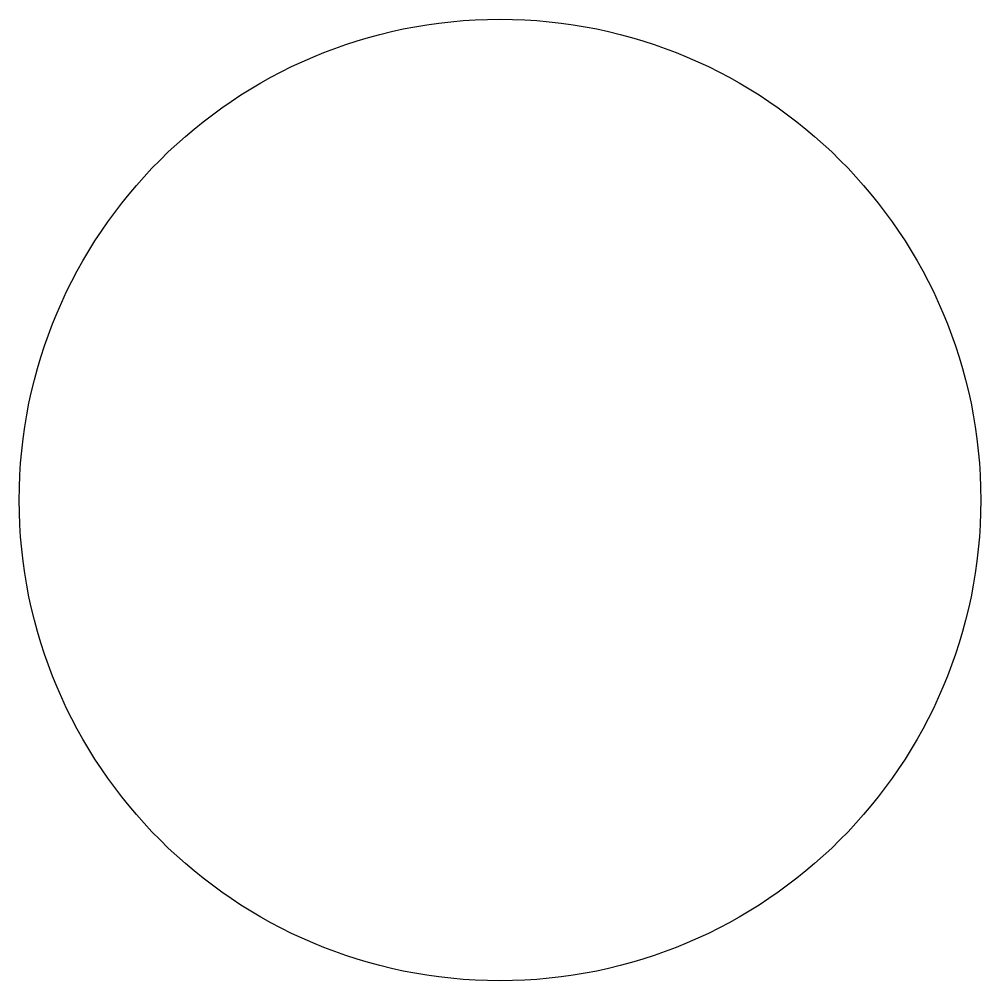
# Model space of a CAD drawing. Header units: millimetres. Extents: x 106 to 223, y 173 to 290.
import ezdxf

# ---------------------------------------------------------------- set-up
doc = ezdxf.new("R2010")
doc.units = ezdxf.units.MM
doc.layers.add('Layer_0', color=7, linetype='CONTINUOUS')

msp = doc.modelspace()

# ---------------------------------------------------------------- linework, layer by layer
at = {"layer": 'Layer_0', "color": 7}
msp.add_circle((164.5, 231.5), 58.5, dxfattribs=at)

doc.saveas('drawing.dxf')
